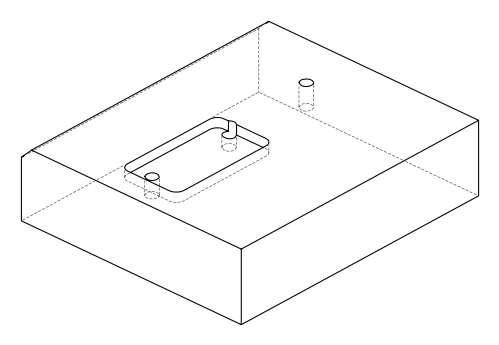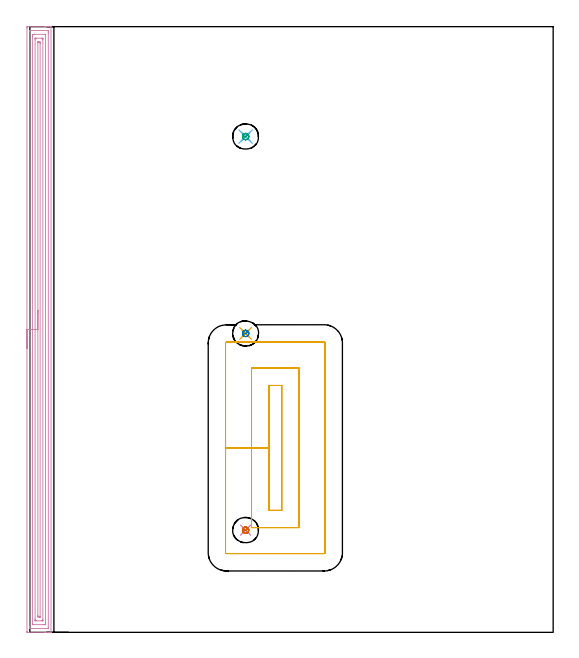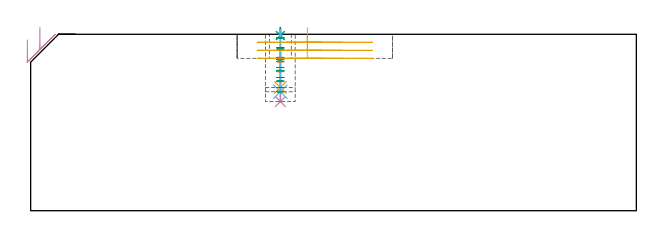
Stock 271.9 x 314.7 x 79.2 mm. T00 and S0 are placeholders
(PLAN: 11 operations, 4 tool changes, 18.9 min)
(1 SPOT_DRILL | STEP1POCKET | NXT0321_9005460120000 | 0.03 min | 1128 mm3)
(2 SPOT_DRILL_1 | STEP1POCKET_1 | NXT0321_9005460120000 | 0.03 min | 2 mm3)
(3 SPOT_DRILL_2 | STEP1POCKET_2 | NXT0321_9005460120000 | 0.03 min | 2 mm3)
(4 DRILL_BLIND_HOLE_INTO_CENTER | STEP1POCKET | NXT0301_128 | 0.09 min | 2159 mm3)
(5 DRILL_BLIND_HOLE_INTO_CENTER_1 | STEP1POCKET_1 | NXT0301_128 | 0.11 min | 2574 mm3)
(6 DRILL_BLIND_HOLE_INTO_CENTER_2 | STEP1POCKET_2 | NXT0301_128 | 0.11 min | 2789 mm3)
(7 MILL_ROUGH_BLIND_HOLE_CONTOUR | STEP1POCKET | NXT0201_013 | Spiral | 0.33 min | 911 mm3)
(8 MILL_ROUGH_BLIND_HOLE_CONTOUR_1 | STEP1POCKET_1 | NXT0201_013 | Spiral | 0.39 min | 745 mm3)
(9 MILL_ROUGH_BLIND_HOLE_CONTOUR_2 | STEP1POCKET_2 | NXT0201_013 | Spiral | 0.39 min | 795 mm3)
(10 AREA_MILL | FG_CHAMFER_SURFACE | UGT0205_001 | 12.81 min | 24587 mm3)
(11 MILL_RECTANGULAR_POCKET | POCKET_RECTANGULAR_STRAIGHT | UGT0201_100 | Follow Part, ap 4.5, ae 75% | 4.54 min | 92606 mm3)
(TOOL NXT0321_9005460120000 | NC Spot Drill, 142deg, 12mm, Carbide, Uncoated | D12 PA142 FL30 Z2)
(TOOL NXT0301_128 | Carbide Drill 12mm [861.1-1200-036A1-GP GC34] | D12 PA150 FL37.4 Z2)
(TOOL NXT0201_013 | ENDMILL 10mm | D10 FL30 Z4)
(TOOL UGT0205_001 | Chamfer Mill 20 x 3 x 45 deg. | D20 FL50 Z2)
(TOOL UGT0201_100 | End Mill 18 mm | D18 FL22 Z2)
(OP 1 SPOT_DRILL)
G17 G21 G94 G90
T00 M6
G54
G17 G0 G90 X112.1 Y53.1 S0 M3
G43 Z89.2 H0
G94 G81 G98 Z67.828 F250. R71.4
G80
M5
M2
(OP 2 SPOT_DRILL_1)
G17 G21 G94 G90
T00 M6
G54
G17 G0 G90 X112.1 Y155.3 S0 M3
G43 Z89.2 H0
G94 G81 G98 Z78.628 F250. R82.2
G80
M5
M2
(OP 3 SPOT_DRILL_2)
G17 G21 G94 G90
T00 M6
G54
G17 G0 G90 X112.1 Y257.6 S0 M3
G43 Z89.2 H0
G94 G81 G98 Z78.628 F250. R82.2
G80
M5
M2
(OP 4 DRILL_BLIND_HOLE_INTO_CENTER)
G17 G21 G94 G90
T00 M6
G54
G17 G0 G90 X112.1 Y53.1 S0 M3
G43 Z89.2 H1
G94 G81 G98 Z49. F250. R70.4
G80
M5
M2
(OP 5 DRILL_BLIND_HOLE_INTO_CENTER_1)
G17 G21 G94 G90
T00 M6
G54
G17 G0 G90 X112.1 Y155.3 S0 M3
G43 Z89.2 H1
G94 G81 G98 Z55.3 F250. R81.2
G80
M5
M2
(OP 6 DRILL_BLIND_HOLE_INTO_CENTER_2)
G17 G21 G94 G90
T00 M6
G54
G17 G0 G90 X112.1 Y257.6 S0 M3
G43 Z89.2 H1
G94 G81 G98 Z53.4 F250. R81.2
G80
M5
M2
(OP 7 MILL_ROUGH_BLIND_HOLE_CONTOUR)
G17 G21 G94 G90
T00 M6
G54
G17 G0 G90 X112.1 Y53.1 S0 M3
G43 Z89.2 H0
Z66.92
G94 G3 X112.713 Y54.137 R0.7 F250.
X111.305 Y54.546 R1.037
X110.654 Y52.305 R1.65
X111.305 Y54.546 R-1.65
X110.98 Y53.426 R0.825
X112.1 Y53.1 R0.825
G0 Z62.44
G3 X112.713 Y54.137 R0.7
X111.305 Y54.546 R1.037
X110.654 Y52.305 R1.65
X111.305 Y54.546 R-1.65
X110.98 Y53.426 R0.825
X112.1 Y53.1 R0.825
G0 Z57.96
G3 X112.713 Y54.137 R0.7
X111.305 Y54.546 R1.037
X110.654 Y52.305 R1.65
X111.305 Y54.546 R-1.65
X110.98 Y53.426 R0.825
X112.1 Y53.1 R0.825
G0 Z53.48
G3 X112.713 Y54.137 R0.7
X111.305 Y54.546 R1.037
X110.654 Y52.305 R1.65
X111.305 Y54.546 R-1.65
X110.98 Y53.426 R0.825
X112.1 Y53.1 R0.825
G0 Z49.
G3 X112.713 Y54.137 R0.7
X111.305 Y54.546 R1.037
X110.654 Y52.305 R1.65
X111.305 Y54.546 R-1.65
X110.98 Y53.426 R0.825
X112.1 Y53.1 R0.825
G0 Z89.2
M5
M2
(OP 8 MILL_ROUGH_BLIND_HOLE_CONTOUR_1)
G17 G21 G94 G90
T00 M6
G54
G17 G0 G90 X112.1 Y155.3 S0 M3
G43 Z89.2 H0
Z77.717
G94 G3 X112.713 Y156.337 R0.7 F250.
X111.305 Y156.746 R1.037
X110.654 Y154.505 R1.65
X111.305 Y156.746 R-1.65
X110.98 Y155.626 R0.825
X112.1 Y155.3 R0.825
G0 Z73.233
G3 X112.713 Y156.337 R0.7
X111.305 Y156.746 R1.037
X110.654 Y154.505 R1.65
X111.305 Y156.746 R-1.65
X110.98 Y155.626 R0.825
X112.1 Y155.3 R0.825
G0 Z68.75
G3 X112.713 Y156.337 R0.7
X111.305 Y156.746 R1.037
X110.654 Y154.505 R1.65
X111.305 Y156.746 R-1.65
X110.98 Y155.626 R0.825
X112.1 Y155.3 R0.825
G0 Z64.267
G3 X112.713 Y156.337 R0.7
X111.305 Y156.746 R1.037
X110.654 Y154.505 R1.65
X111.305 Y156.746 R-1.65
X110.98 Y155.626 R0.825
X112.1 Y155.3 R0.825
G0 Z59.783
G3 X112.713 Y156.337 R0.7
X111.305 Y156.746 R1.037
X110.654 Y154.505 R1.65
X111.305 Y156.746 R-1.65
X110.98 Y155.626 R0.825
X112.1 Y155.3 R0.825
G0 Z55.3
G3 X112.713 Y156.337 R0.7
X111.305 Y156.746 R1.037
X110.654 Y154.505 R1.65
X111.305 Y156.746 R-1.65
X110.98 Y155.626 R0.825
X112.1 Y155.3 R0.825
G0 Z89.2
M5
M2
(OP 9 MILL_ROUGH_BLIND_HOLE_CONTOUR_2)
G17 G21 G94 G90
T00 M6
G54
G17 G0 G90 X112.1 Y257.6 S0 M3
G43 Z89.2 H0
Z77.4
G94 G3 X112.713 Y258.637 R0.7 F250.
X111.305 Y259.046 R1.037
X110.654 Y256.805 R1.65
X111.305 Y259.046 R-1.65
X110.98 Y257.926 R0.825
X112.1 Y257.6 R0.825
G0 Z72.6
G3 X112.713 Y258.637 R0.7
X111.305 Y259.046 R1.037
X110.654 Y256.805 R1.65
X111.305 Y259.046 R-1.65
X110.98 Y257.926 R0.825
X112.1 Y257.6 R0.825
G0 Z67.8
G3 X112.713 Y258.637 R0.7
X111.305 Y259.046 R1.037
X110.654 Y256.805 R1.65
X111.305 Y259.046 R-1.65
X110.98 Y257.926 R0.825
X112.1 Y257.6 R0.825
G0 Z63.
G3 X112.713 Y258.637 R0.7
X111.305 Y259.046 R1.037
X110.654 Y256.805 R1.65
X111.305 Y259.046 R-1.65
X110.98 Y257.926 R0.825
X112.1 Y257.6 R0.825
G0 Z58.2
G3 X112.713 Y258.637 R0.7
X111.305 Y259.046 R1.037
X110.654 Y256.805 R1.65
X111.305 Y259.046 R-1.65
X110.98 Y257.926 R0.825
X112.1 Y257.6 R0.825
G0 Z53.4
G3 X112.713 Y258.637 R0.7
X111.305 Y259.046 R1.037
X110.654 Y256.805 R1.65
X111.305 Y259.046 R-1.65
X110.98 Y257.926 R0.825
X112.1 Y257.6 R0.825
G0 Z89.2
M5
M2
(OP 10 AREA_MILL)
G17 G21 G94 G90
T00 M6
G54
G17 G0 G90 X-1.5 Y147.35 S1061 M3
G43 Z89.2 H0
Z76.7
G94 G1 Y147.388 Z75.828 F250.
Y147.502 Z74.963
Y147.691 Z74.112
Y147.953 Z73.28
Y148.287 Z72.474
Y148.69 Z71.7
Y149.158 Z70.964
Y149.69 Z70.272
Y150.279 Z69.629
Y150.922 Z69.04
Y151.614 Z68.508
Y152.35 Z68.04
Y153.124 Z67.637
Y153.93 Z67.303
Y154.762 Z67.041
Y155.614 Z66.852
Y156.478 Z66.738
Y157.35 Z66.7
Y314.086
X-1.497 Y314.479 Z66.702
X-1.492 Y314.69 Z66.706
X-1.278 Y314.7 Z66.92
X7.847 Z76.041
X8.399 Z76.596
X8.732 Z76.928
X9.284 Z77.481
X9.617 Z77.811
X10.281 Z78.48
X10.626 Z78.825
X10.98 Y314.693 Z79.171
X10.997 Y314.691 Z79.188
X11. Y314.532 Z79.2
Y0.168
X10.997 Y0.009 Z79.188
X10.98 Y0.007 Z79.171
X10.625 Y0. Z78.825
X10.281 Z78.481
X9.617 Z77.811
X8.399 Z76.596
X7.847 Z76.041
X-1.278 Y0.001 Z66.919
X-1.492 Y0.01 Z66.706
X-1.499 Y0.224 Z66.699
Y0.253
X-1.5 Y157.35 Z66.7
X-0.086 Z68.114
Y312.3
X-0.085 Y312.515 Z68.115
X-0.082 Y312.623 Z68.118
X-0.079 Y312.674 Z68.121
X-0.074 Y312.69 Z68.126
X-0.025 Y312.692 Z68.175
X0.372 Y312.699 Z68.572
X9.221 Z77.421
X9.461 Y312.694 Z77.661
X9.567 Y312.69 Z77.767
X9.584 Y312.332 Z77.784
X9.585 Y312.3 Z77.785
X9.586 Y311.438 Z77.786
Y2.4
X9.585 Y2.185 Z77.785
X9.582 Y2.077 Z77.782
X9.579 Y2.026 Z77.779
X9.573 Y2.01 Z77.773
X9.525 Y2.008 Z77.725
X9.128 Y2.001 Z77.328
X0.279 Z68.479
X0.039 Y2.006 Z68.239
X-0.067 Y2.01 Z68.133
X-0.085 Y2.368 Z68.115
Y2.4
X-0.086 Y3.262 Z68.114
Y157.35
X1.328 Z69.528
X1.329 Y309.62 Z69.529
Y309.947
X1.333 Y310.513 Z69.533
X1.335 Y310.668 Z69.535
X1.477 Y310.691 Z69.677
X1.653 Y310.695 Z69.853
X2.353 Y310.7 Z70.553
X2.538 Z70.738
X7.847 Y310.699 Z76.047
X8.032 Y310.697 Z76.232
X8.154 Y310.691 Z76.354
X8.166 Y310.688 Z76.366
X8.168 Y310.684 Z76.368
X8.17 Y310.662 Z76.37
X8.171 Y310.623 Z76.371
X8.172 Y310.513 Z76.372
X8.171 Y5.08 Z76.371
X8.17 Y4.753 Z76.37
X8.166 Y4.187 Z76.366
X8.165 Y4.032 Z76.365
X8.023 Y4.009 Z76.223
X7.847 Y4.005 Z76.047
X7.147 Y4. Z75.347
X6.962 Z75.162
X1.653 Y4.001 Z69.853
X1.468 Y4.003 Z69.668
X1.346 Y4.009 Z69.546
X1.334 Y4.012 Z69.534
X1.332 Y4.016 Z69.532
X1.33 Y4.038 Z69.53
X1.328 Y4.514 Z69.528
Y157.35
X2.743 Z70.943
Y307.834
X2.744 Y308.52 Z70.944
X2.746 Y308.619 Z70.946
X2.749 Y308.676 Z70.949
X2.757 Y308.69 Z70.957
X2.78 Y308.693 Z70.98
X2.994 Y308.698 Z71.194
X3.423 Y308.7 Z71.623
X6.104 Z74.304
X6.513 Y308.695 Z74.713
X6.716 Y308.69 Z74.916
X6.751 Y308.681 Z74.951
X6.754 Y308.647 Z74.954
X6.755 Y308.59 Z74.955
X6.757 Y308.041 Z74.957
Y307.834
Y6.866
X6.756 Y6.18 Z74.956
X6.754 Y6.082 Z74.954
X6.75 Y6.024 Z74.95
X6.743 Y6.01 Z74.943
X6.72 Y6.007 Z74.92
X6.506 Y6.002 Z74.706
X6.077 Y6. Z74.277
X3.396 Z71.596
X2.987 Y6.005 Z71.187
X2.784 Y6.01 Z70.984
X2.749 Y6.019 Z70.949
X2.746 Y6.053 Z70.946
X2.745 Y6.11 Z70.945
X2.743 Y6.659 Z70.943
Y6.866
Y157.35
X4.157 Z72.357
Y306.352
X4.161 Y306.656 Z72.361
X4.164 Y306.691 Z72.364
X4.168 Y306.694 Z72.368
X4.187 Y306.698 Z72.387
X4.227 Y306.699 Z72.427
X4.308 Y306.7 Z72.508
X4.547 Z72.747
X5.192 Y306.697 Z73.392
X5.284 Y306.694 Z73.484
X5.334 Y306.69 Z73.534
X5.338 Y306.504 Z73.538
X5.342 Y306.2 Z73.542
X5.343 Y306.048 Z73.543
X5.342 Y8.348 Z73.542
X5.338 Y8.044 Z73.538
X5.336 Y8.01 Z73.536
X5.332 Y8.006 Z73.532
X5.313 Y8.002 Z73.513
X5.273 Y8.001 Z73.473
X5.192 Y8. Z73.392
X4.953 Z73.153
X4.308 Y8.003 Z72.508
X4.216 Y8.006 Z72.416
X4.166 Y8.01 Z72.366
X4.162 Y8.196 Z72.362
X4.158 Y8.5 Z72.358
X4.157 Y8.652 Z72.357
Y157.35
Y158.222 Z72.395
Y159.086 Z72.509
Y159.938 Z72.698
Y160.77 Z72.96
Y161.576 Z73.294
Y162.35 Z73.697
Y163.086 Z74.165
Y163.778 Z74.696
Y164.421 Z75.286
Y165.01 Z75.929
Y165.542 Z76.621
Y166.01 Z77.357
Y166.413 Z78.131
Y166.747 Z78.937
Y167.009 Z79.769
Y167.198 Z80.62
Y167.312 Z81.485
Y167.35 Z82.357
G0 Z89.2
M5
M2
(OP 11 MILL_RECTANGULAR_POCKET)
G17 G21 G94 G90
T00 M6
G54
G17 G0 G90 X124.2 Y120.481 S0 M3
G43 Z89.2 H0
Z82.2
G94 G1 Y95.85 Z75.6 F250.
Y63.4 F500.
X130.9
Y128.3
X124.2
Y95.85
X115.2
Y54.4
X139.9
Y137.3
X115.2
Y95.85
X101.7
Y41.4
G3 X102.2 Y40.9 R0.5
G1 X152.9
G3 X153.4 Y41.4 R0.5
G1 Y150.3
G3 X152.9 Y150.8 R0.5
G1 X102.2
G3 X101.7 Y150.3 R0.5
G1 Y95.85
Y94.85
G0 X124.2 Y120.481 Z78.6
G1 Y95.85 Z72. F250.
Y63.4 F500.
X130.9
Y128.3
X124.2
Y95.85
X115.2
Y54.4
X139.9
Y137.3
X115.2
Y95.85
X101.7
Y41.4
G3 X102.2 Y40.9 R0.5
G1 X152.9
G3 X153.4 Y41.4 R0.5
G1 Y150.3
G3 X152.9 Y150.8 R0.5
G1 X102.2
G3 X101.7 Y150.3 R0.5
G1 Y95.85
Y94.85
G0 X124.2 Y120.481 Z75.
G1 Y95.85 Z68.4 F250.
Y63.4 F500.
X130.9
Y128.3
X124.2
Y95.85
X115.2
Y54.4
X139.9
Y137.3
X115.2
Y95.85
X101.7
Y41.4
G3 X102.2 Y40.9 R0.5
G1 X152.9
G3 X153.4 Y41.4 R0.5
G1 Y150.3
G3 X152.9 Y150.8 R0.5
G1 X102.2
G3 X101.7 Y150.3 R0.5
G1 Y95.85
Y94.85
G0 Z89.2
M5
M2
